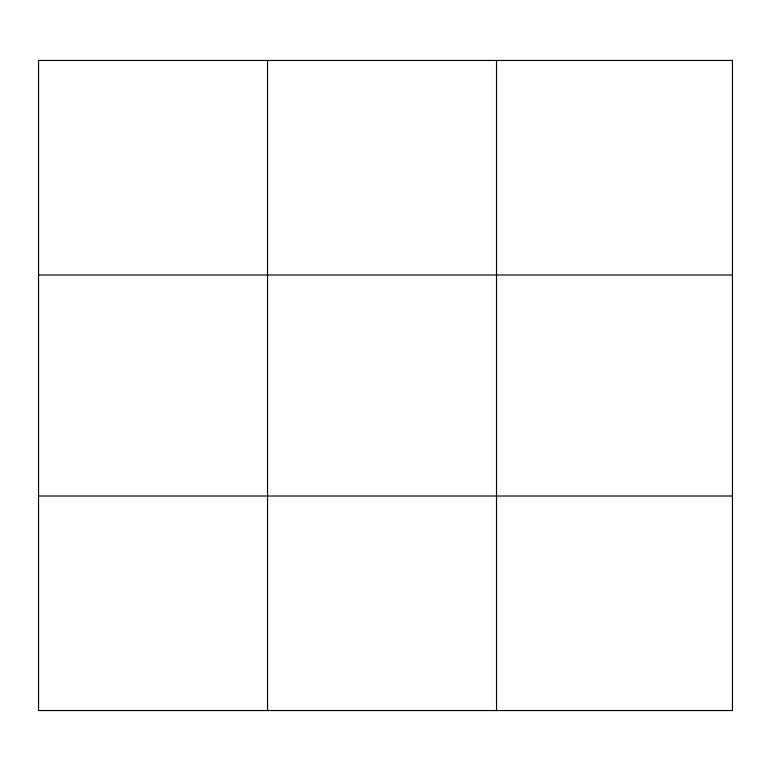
<?xml version="1.0" encoding="UTF-8"?>
<svg xmlns="http://www.w3.org/2000/svg" width="771" height="771" viewBox="0 0 771 771"><rect width="100%" height="100%" fill="white"/><g stroke="black" fill="none" stroke-linecap="round" stroke-linejoin="round"><path stroke-width="1.16" d="M267.537 710.544L267.537 60.456M496.524 710.544L496.524 60.456M38.55 274.987L732.45 274.987M38.55 496.013L732.45 496.013M732.45 60.456L732.45 710.544L38.55 710.544L38.55 60.456L732.45 60.456"/></g></svg>
